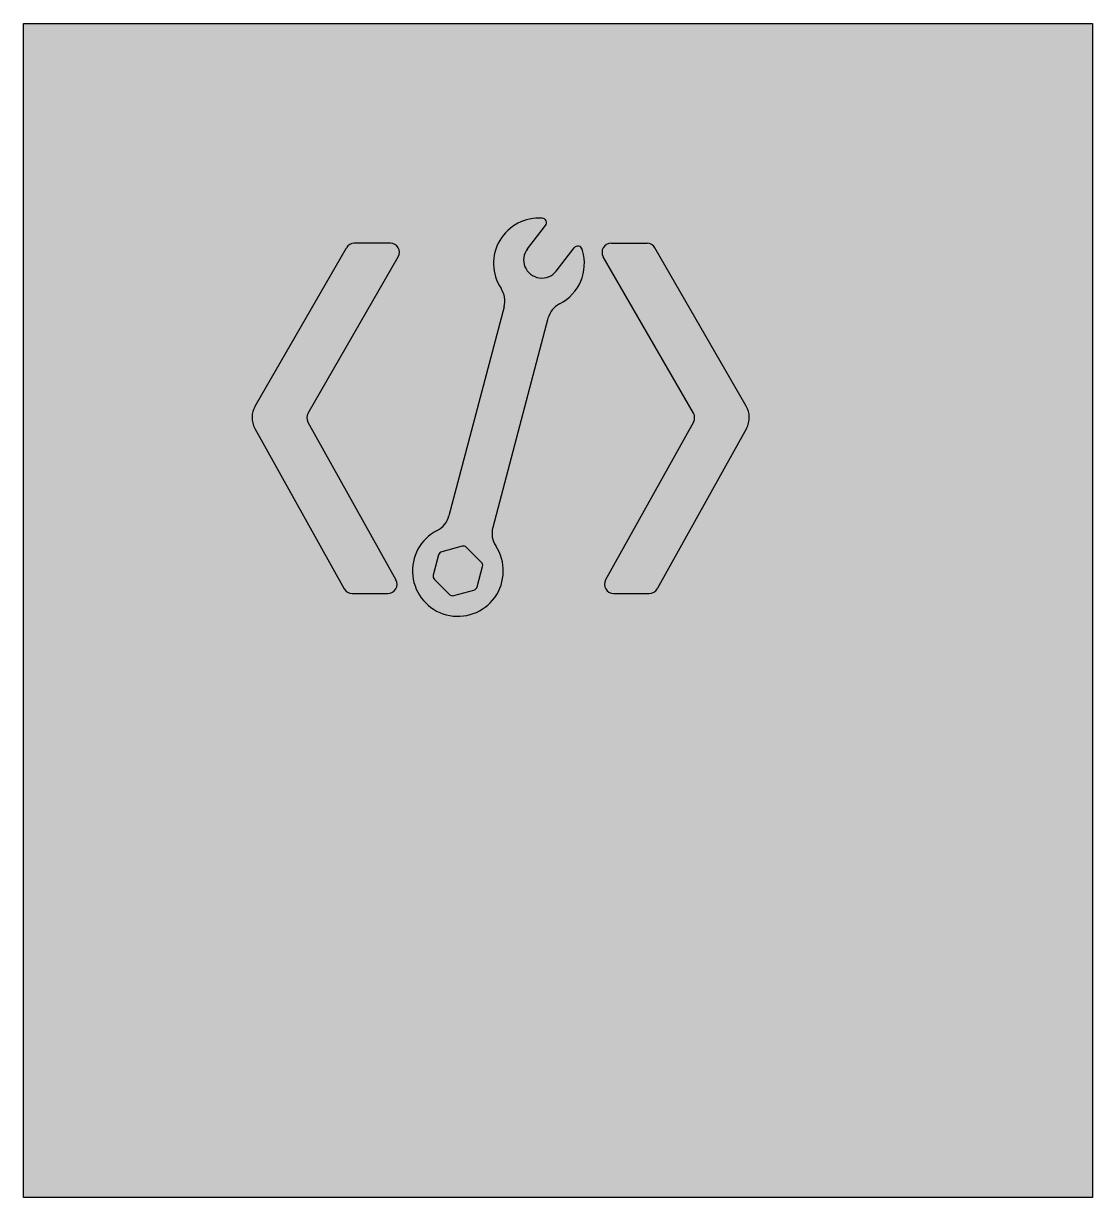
# Model space of a CAD drawing. Header units: millimetres. Extents: x 1546 to 3900, y -669 to 1915.
import ezdxf

# ---------------------------------------------------------------- set-up
doc = ezdxf.new("R2010")
doc.units = ezdxf.units.MM

msp = doc.modelspace()

# ---------------------------------------------------------------- hatches: boundary and pattern name
at = {"true_color": 0x105689}
h = msp.add_hatch(color=146, dxfattribs=at)
h.dxf.hatch_style = 1
h.paths.add_polyline_path([(3900.2, 1915.4), (1700.7, 1915.4), (1546.1, 1915.4), (1546.1, -669.5), (3900.2, -669.5)])
h.paths.add_polyline_path([(2055.8, 1023.9, -0.263828), (2056.2, 1073.2), (2257.4, 1421.7, -0.267949), (2274.7, 1431.7), (2354, 1431.7, -0.57735), (2371.3, 1401.7), (2172.7, 1057.6, 0.263828), (2172.5, 1037.9), (2366.1, 690.2, -0.572229), (2348.7, 660.5), (2270, 660.5, -0.272079), (2252.5, 670.8)], flags=16)
h.paths.add_polyline_path([(2457.3, 799.3, 0.213422), (2482.9, 831.1), (2604.4, 1291.7, 0.213422), (2597.8, 1332, -0.622553), (2688.7, 1486.8, -0.599371), (2695.8, 1470.7), (2655.9, 1419.6, 1), (2719, 1370.4), (2758.9, 1421.5, -0.599371), (2776.3, 1418.5, -0.007102), (2777.1, 1415.8, -0.362173), (2726.8, 1298, 0.213422), (2701.1, 1266.2), (2579.6, 805.6, 0.213422), (2586.2, 765.3, -2.618034)], flags=16)
h.paths.add_polyline_path([(2448.5, 700.7), (2460.3, 745.3, -0.267949), (2467.3, 752.4), (2511.9, 764.6, -0.267949), (2521.6, 762), (2554.3, 729.5, -0.267949), (2557, 719.8), (2545.2, 675.2, -0.267949), (2538.1, 668.1), (2493.6, 655.9, -0.267949), (2483.9, 658.5), (2451.1, 691, -0.267949)], flags=0)
h.paths.add_polyline_path([(2827.9, 690.2), (3021.5, 1037.9, 0.263828), (3021.4, 1057.6), (2822.7, 1401.7, -0.57735), (2840.1, 1431.7), (2919.3, 1431.7, -0.267949), (2936.7, 1421.7), (3137.8, 1073.2, -0.263828), (3138.2, 1023.9), (2941.5, 670.8, -0.272079), (2924.1, 660.5), (2845.4, 660.5, -0.572229)], flags=16)
at = {"true_color": 0xffffff}
h = msp.add_hatch(color=7, dxfattribs=at)
h.dxf.hatch_style = 1
h.paths.add_polyline_path([(2172.5, 1037.9, -0.263828), (2172.7, 1057.6), (2371.3, 1401.7, 0.57735), (2354, 1431.7), (2274.7, 1431.7, 0.267949), (2257.4, 1421.7), (2056.2, 1073.2, 0.263828), (2055.8, 1023.9), (2252.5, 670.8, 0.272079), (2270, 660.5), (2348.7, 660.5, 0.572229), (2366.1, 690.2)])
h.paths.add_polyline_path([(2701.1, 1266.2, -0.213422), (2726.8, 1298, 0.362173), (2777.1, 1415.8, 0.007102), (2776.3, 1418.5, 0.599371), (2758.9, 1421.5), (2719, 1370.4, -1), (2655.9, 1419.6), (2695.8, 1470.7, 0.599371), (2688.7, 1486.8, 0.622553), (2597.8, 1332, -0.213422), (2604.4, 1291.7), (2482.9, 831.1, -0.213422), (2457.3, 799.3, 2.618034), (2586.2, 765.3, -0.213422), (2579.6, 805.6)])
h.paths.add_polyline_path([(2521.6, 762), (2554.3, 729.5, -0.267949), (2557, 719.8), (2545.2, 675.2, -0.267949), (2538.1, 668.1), (2493.6, 655.9, -0.267949), (2483.9, 658.5), (2451.1, 691, -0.267949), (2448.5, 700.7), (2460.3, 745.3, -0.267949), (2467.3, 752.4), (2511.9, 764.6, -0.267949)], flags=16)
h.paths.add_polyline_path([(3138.2, 1023.9, 0.263828), (3137.8, 1073.2), (2936.7, 1421.7, 0.267949), (2919.3, 1431.7), (2840.1, 1431.7, 0.57735), (2822.7, 1401.7), (3021.4, 1057.6, -0.263828), (3021.5, 1037.9), (2827.9, 690.2, 0.572229), (2845.4, 660.5), (2924.1, 660.5, 0.272079), (2941.5, 670.8)])
at = {"true_color": 0x105689}
h = msp.add_hatch(color=146, dxfattribs=at)
h.dxf.hatch_style = 1
h.paths.add_polyline_path([(2557, 719.8, 0.267949), (2554.3, 729.5), (2521.6, 762, 0.267949), (2511.9, 764.6), (2467.3, 752.4, 0.267949), (2460.3, 745.3), (2448.5, 700.7, 0.267949), (2451.1, 691), (2483.9, 658.5, 0.267949), (2493.6, 655.9), (2538.1, 668.1, 0.267949), (2545.2, 675.2)])

# ---------------------------------------------------------------- linework, layer by layer
for p, q in [((1546.1, -669.5), (1546.1, 1915.4)), ((1546.1, 1915.4), (1700.7, 1915.4)), ((1700.7, 1915.4), (3900.2, 1915.4)), ((3900.2, 1915.4), (3900.2, -669.5)), ((3900.2, -669.5), (1546.1, -669.5))]:
    msp.add_line(p, q)
at = {"color": 7, "true_color": 0xffffff}
for p, q in [((2655.9, 1419.6), (2695.8, 1470.7)), ((2354, 1431.7), (2274.7, 1431.7)), ((2840.1, 1431.7), (2919.3, 1431.7)), ((2056.2, 1073.2), (2257.4, 1421.7)), ((2172.7, 1057.6), (2371.3, 1401.7)), ((2719, 1370.4), (2758.9, 1421.5)), ((3021.4, 1057.6), (2822.7, 1401.7)), ((3137.8, 1073.2), (2936.7, 1421.7)), ((2604.4, 1291.7), (2482.9, 831.1)), ((2701.1, 1266.2), (2579.6, 805.6)), ((2172.5, 1037.9), (2366.1, 690.2)), ((3021.5, 1037.9), (2827.9, 690.2)), ((2055.8, 1023.9), (2252.5, 670.8)), ((3138.2, 1023.9), (2941.5, 670.8)), ((2270, 660.5), (2348.7, 660.5)), ((2845.4, 660.5), (2924.1, 660.5))]:
    msp.add_line(p, q, dxfattribs=at)
msp.add_lwpolyline([(2554.3, 729.5), (2521.6, 762, 0.267949), (2511.9, 764.6), (2467.3, 752.4, 0.267949), (2460.3, 745.3), (2448.5, 700.7, 0.267949), (2451.1, 691), (2483.9, 658.5, 0.267949), (2493.6, 655.9), (2538.1, 668.1, 0.267949), (2545.2, 675.2), (2557, 719.8, 0.267949)], format="xyb", close=True, dxfattribs=at)
for centre, radius, start, end in [((2681.3, 1387.1), 100, 85.7906, 213.4084), ((2687.9, 1476.8), 10, 322.0416, 85.7906), ((2274.7, 1411.7), 20, 90, 150), ((2354, 1411.7), 20, 330, 90), ((2766.8, 1415.3), 10, 18.2926, 142.0416), ((2840.1, 1411.7), 20, 90, 210), ((2919.3, 1411.7), 20, 30, 90), ((2687.5, 1395), 40, 142.0416, 322.0416), ((2681.3, 1387.1), 100, 297.029, 16.6651), ((2681.3, 1387.1), 100, 16.6651, 18.2926), ((2556.1, 1304.5), 50, 345.2187, 33.4084), ((2749.5, 1253.5), 50, 117.029, 165.2187), ((2099.5, 1048.2), 50, 150, 209.1178), ((3094.5, 1048.2), 50, 330.8822, 30), ((2190, 1047.6), 20, 150, 209.1178), ((3004.1, 1047.6), 20, 330.8822, 30), ((2434.6, 843.9), 50, 297.029, 345.2187), ((2627.9, 792.8), 50, 165.2187, 213.4084), ((2502.7, 710.2), 100, 117.029, 33.4084), ((2348.7, 680.5), 20, 270, 29.1178), ((2845.4, 680.5), 20, 150.8822, 270), ((2270, 680.5), 20, 209.1178, 270), ((2924.1, 680.5), 20, 270, 330.8822)]:
    msp.add_arc(centre, radius, start, end, dxfattribs=at)

doc.saveas('drawing.dxf')
